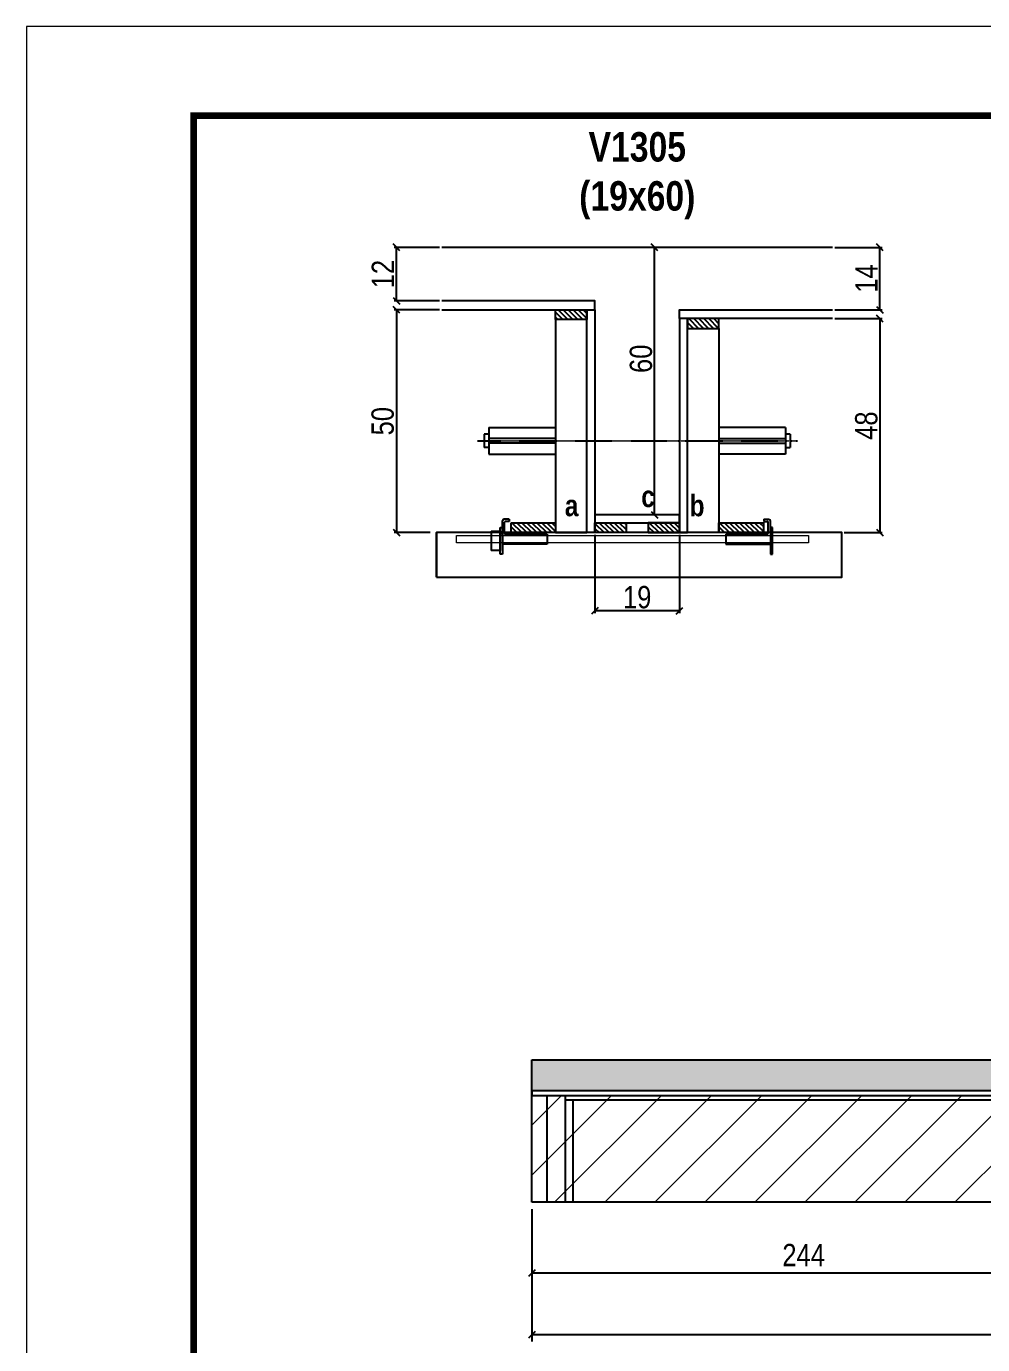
# Model space of a CAD drawing. Extents: x 3309 to 10384, y -2522 to 14608.
# Drawn here: x 8078 to 8507, y 11719 to 12311 of the extents above; entities that cross this region are included whole.
import ezdxf

# ---------------------------------------------------------------- set-up
doc = ezdxf.new("R2010")
doc.units = 0
doc.linetypes.add('DASHED', pattern=[0.75, 0.5, -0.25])
doc.linetypes.add('HIDDEN', pattern=[0.375, 0.25, -0.125])
for name, color, linetype in [('barrote', 251, 'Continuous'), ('COTA', 241, 'Continuous'), ('detalhes', 4, 'Continuous'), ('NOMENCLATURA', 7, 'Continuous'), ('Painéis', 200, 'Continuous'), ('presilha', 1, 'Continuous'), ('SARR_2.2x10', 60, 'Continuous'), ('SARR_2.2x7', 40, 'Continuous'), ('SARR_3.5x7', 81, 'Continuous'), ('TENSOR', 3, 'Continuous')]:
    doc.layers.add(name, color=color, linetype=linetype)
for name, color, linetype, lineweight in [('CONCRETO', 251, 'Continuous', 25), ('Folhas', 255, 'Continuous', 9), ('Hachura', 251, 'Continuous', 9), ('SARRAFO DE PRESSAO', 251, 'DASHED', 9), ('SCO-___-LAJ', 2, 'Continuous', 0)]:
    doc.layers.add(name, color=color, linetype=linetype, lineweight=lineweight)
doc.styles.add('COTA TECNICA', font='techl___.ttf', dxfattribs={"height": 10})
doc.styles.add('COTA TECNICA 2X', font='techl___.ttf', dxfattribs={"height": 10})
doc.styles.add('TECNICA', font='techb___.ttf', dxfattribs={"height": 10})
doc.dimstyles.new('PAINEL', dxfattribs={"dimtxt": 10, "dimasz": 3, "dimexe": 3, "dimexo": 3, "dimgap": 3, "dimtad": 1, "dimdec": 1, "dimzin": 12, "dimdsep": 46, "dimtxsty": 'COTA TECNICA', "dimblk1": 'OBLIQUE', "dimblk2": 'OBLIQUE', "dimsah": 1, "dimcen": 0.9, "dimclrd": 4, "dimclre": 4, "dimclrt": 240, "dimadec": 1, "dimazin": 3, "dimtfac": 1, "dimtdec": 1, "dimtmove": 0, "dimatfit": 3, "dimfxl": 1, "dimtolj": 1, "dimtzin": 12, "dimarcsym": 0})
doc.dimstyles.new('SECAO', dxfattribs={"dimscale": 0.333333, "dimtxt": 5, "dimasz": 9, "dimexe": 3, "dimexo": 3, "dimgap": 3, "dimtad": 1, "dimdec": 1, "dimlfac": 0.5, "dimzin": 12, "dimdsep": 46, "dimtxsty": 'COTA TECNICA 2X', "dimblk1": 'OBLIQUE', "dimblk2": 'OBLIQUE', "dimsah": 1, "dimcen": 0.9, "dimclrd": 4, "dimclre": 4, "dimclrt": 240, "dimadec": 1, "dimazin": 3, "dimtfac": 1, "dimtdec": 1, "dimtmove": 0, "dimatfit": 3, "dimfxl": 1, "dimtolj": 1, "dimtzin": 12, "dimarcsym": 0})
pattern_1 = [(135, (41568.4522, -111428.6013), (-1.122532015, -1.122532015), [])]

# ---------------------------------------------------------------- blocks, each defined once
blk = doc.blocks.new('9999999999')
at = {"layer": 'Folhas'}
blk.add_lwpolyline([(98138.98, 34190.21), (99623.98, 34190.21), (99623.98, 35240.21), (98138.98, 35240.21)], close=True, dxfattribs=at)
at = {"layer": 'Folhas', "color": 30, "const_width": 3}
blk.add_lwpolyline([(98213.98, 34230.21), (99583.98, 34230.21), (99583.98, 35200.21), (98213.98, 35200.21)], close=True, dxfattribs=at)
blk = doc.blocks.new('_Oblique')
at = {"color": 0, "linetype": 'ByBlock', "lineweight": -2}
blk.add_line((-0.5, -0.5), (0.5, 0.5), dxfattribs=at)
blk = doc.blocks.new('*D243')
at = {"layer": 'COTA', "color": 4, "lineweight": -2, "transparency": 16777216}
for p, q in [((8332.91, 12082.57), (8332.91, 12047.48)), ((8370.91, 12082.57), (8370.91, 12047.48)), ((8370.91, 12048.48), (8332.91, 12048.48))]:
    blk.add_line(p, q, dxfattribs=at)
at = {"layer": 'Defpoints', "color": 0, "transparency": 16777216}
for p in [(8332.91, 12083.57), (8370.91, 12083.57), (8332.91, 12048.48)]:
    blk.add_point(p, dxfattribs=at)
at = {"layer": 'COTA', "color": 4, "lineweight": -2, "transparency": 16777216, "xscale": 3, "yscale": 3, "zscale": 3, "rotation": 180}
blk.add_blockref('_Oblique', (8332.91, 12048.48), dxfattribs=at)
at = {"layer": 'COTA', "color": 4, "lineweight": -2, "transparency": 16777216, "xscale": 3, "yscale": 3, "zscale": 3}
blk.add_blockref('_Oblique', (8370.91, 12048.48), dxfattribs=at)
at = {"layer": 'COTA', "color": 240, "transparency": 16777216, "insert": (8351.91, 12054.56), "char_height": 10, "attachment_point": 5, "style": 'COTA TECNICA 2X'}
blk.add_mtext('\\A1;19', dxfattribs=at)
blk = doc.blocks.new('PRESILHA METÁLICA 1')
at = {"layer": 'presilha'}
for p, q in [((7.5, 10.64), (7.5, 19.86)), ((12, 21), (8.64, 21)), ((9, 11.57), (9, 18.93)), ((12, 19.5), (9.57, 19.5)), ((12, 21), (12, 19.5)), ((0, 13), (6, 13)), ((0, 13), (0, 0)), ((6, 15.5), (7.5, 15.5)), ((6, -2.5), (6, 15.5)), ((6, 13), (6, 0)), ((7.5, 15.5), (7.5, -2.5)), ((37.5, 11), (9.57, 11)), ((37.5, 11), (37.5, 4.1)), ((6, 0), (0, 0)), ((37.5, 4.1), (7.5, 4.1)), ((7.5, -2.5), (6, -2.5))]:
    blk.add_line(p, q, dxfattribs=at)
for centre, radius, start, end in [((8.64, 19.86), 1.14, 90, 180), ((9.57, 18.93), 0.57, 90, 180), ((9.57, 11.57), 0.57, 180, 270)]:
    blk.add_arc(centre, radius, start, end, dxfattribs=at)
blk = doc.blocks.new('PRESILHA METÁLICA 2')
at = {"layer": 'presilha'}
for p, q in [((-5.25, 23.5), (-5.25, 22)), ((-5.25, 23.5), (-1.89, 23.5)), ((-5.25, 22), (-2.82, 22)), ((-2.25, 14.07), (-2.25, 21.43)), ((-0.75, 14.64), (-0.75, 22.36)), ((0.75, 18), (-0.75, 18)), ((-0.75, 18), (-0.75, 0)), ((0.75, 0), (0.75, 18)), ((-30.75, 13.5), (-30.75, 6.6)), ((-30.75, 13.5), (-2.82, 13.5)), ((-30.75, 6.6), (-0.75, 6.6)), ((-0.75, 0), (0.75, 0))]:
    blk.add_line(p, q, dxfattribs=at)
for centre, radius, start, end in [((-2.82, 21.43), 0.57, 0, 90), ((-1.89, 22.36), 1.14, 0, 90), ((-2.82, 14.07), 0.57, 270, 0)]:
    blk.add_arc(centre, radius, start, end, dxfattribs=at)
blk = doc.blocks.new('*D244')
at = {"layer": 'COTA', "color": 4, "lineweight": -2, "transparency": 16777216}
for p, q in [((8263.21, 12183.57), (8242.87, 12183.57)), ((8243.87, 12183.57), (8243.87, 12083.57)), ((8259.1, 12083.57), (8242.87, 12083.57))]:
    blk.add_line(p, q, dxfattribs=at)
at = {"layer": 'Defpoints', "color": 0, "transparency": 16777216}
for p in [(8264.21, 12183.57), (8243.87, 12083.57), (8260.1, 12083.57)]:
    blk.add_point(p, dxfattribs=at)
at = {"layer": 'COTA', "color": 4, "lineweight": -2, "transparency": 16777216, "xscale": 3, "yscale": 3, "zscale": 3}
for p, rotation in [((8243.87, 12183.57), 90), ((8243.87, 12083.57), 270)]:
    blk.add_blockref('_Oblique', p, dxfattribs=dict(at, rotation=rotation))
at = {"layer": 'COTA', "color": 240, "transparency": 16777216, "insert": (8237.76, 12133.57), "char_height": 10, "attachment_point": 5, "rotation": 90, "style": 'COTA TECNICA 2X'}
blk.add_mtext('\\A1;50', dxfattribs=at)
blk = doc.blocks.new('*D245')
at = {"layer": 'COTA', "color": 4, "lineweight": -2, "transparency": 16777216}
for p, q in [((8440.61, 12179.57), (8461.83, 12179.57)), ((8460.83, 12179.57), (8460.83, 12083.57)), ((8444.73, 12083.57), (8461.83, 12083.57))]:
    blk.add_line(p, q, dxfattribs=at)
at = {"layer": 'Defpoints', "color": 0, "transparency": 16777216}
for p in [(8439.61, 12179.57), (8443.73, 12083.57), (8460.83, 12083.57)]:
    blk.add_point(p, dxfattribs=at)
at = {"layer": 'COTA', "color": 4, "lineweight": -2, "transparency": 16777216, "xscale": 3, "yscale": 3, "zscale": 3}
for p, rotation in [((8460.83, 12179.57), 90), ((8460.83, 12083.57), 270)]:
    blk.add_blockref('_Oblique', p, dxfattribs=dict(at, rotation=rotation))
at = {"layer": 'COTA', "color": 240, "transparency": 16777216, "insert": (8454.74, 12131.57), "char_height": 10, "attachment_point": 5, "rotation": 90, "style": 'COTA TECNICA 2X'}
blk.add_mtext('\\A1;48', dxfattribs=at)
blk = doc.blocks.new('*D246')
at = {"layer": 'COTA', "color": 4, "lineweight": -2, "transparency": 16777216}
for p, q in [((8369.91, 12211.57), (8358.74, 12211.57)), ((8359.74, 12091.57), (8359.74, 12211.57)), ((8369.91, 12091.57), (8358.74, 12091.57))]:
    blk.add_line(p, q, dxfattribs=at)
at = {"layer": 'Defpoints', "color": 0, "transparency": 16777216}
for p in [(8359.74, 12211.57), (8370.91, 12211.57), (8370.91, 12091.57)]:
    blk.add_point(p, dxfattribs=at)
at = {"layer": 'COTA', "color": 4, "lineweight": -2, "transparency": 16777216, "xscale": 3, "yscale": 3, "zscale": 3}
for p, rotation in [((8359.74, 12211.57), 90), ((8359.74, 12091.57), 270)]:
    blk.add_blockref('_Oblique', p, dxfattribs=dict(at, rotation=rotation))
at = {"layer": 'COTA', "color": 240, "transparency": 16777216, "insert": (8353.64, 12161.57), "char_height": 10, "attachment_point": 5, "rotation": 90, "style": 'COTA TECNICA 2X'}
blk.add_mtext('\\A1;60', dxfattribs=at)
blk = doc.blocks.new('*D247')
at = {"layer": 'COTA', "color": 4, "lineweight": -2, "transparency": 16777216}
for p, q in [((8440.61, 12211.57), (8461.83, 12211.57)), ((8460.83, 12183.57), (8460.83, 12211.57)), ((8440.61, 12183.57), (8461.83, 12183.57))]:
    blk.add_line(p, q, dxfattribs=at)
at = {"layer": 'Defpoints', "color": 0, "transparency": 16777216}
for p in [(8439.61, 12211.57), (8460.83, 12211.57), (8439.61, 12183.57)]:
    blk.add_point(p, dxfattribs=at)
at = {"layer": 'COTA', "color": 4, "lineweight": -2, "transparency": 16777216, "xscale": 3, "yscale": 3, "zscale": 3}
for p, rotation in [((8460.83, 12211.57), 90), ((8460.83, 12183.57), 270)]:
    blk.add_blockref('_Oblique', p, dxfattribs=dict(at, rotation=rotation))
at = {"layer": 'COTA', "color": 240, "transparency": 16777216, "insert": (8454.76, 12197.57), "char_height": 10, "attachment_point": 5, "rotation": 90, "style": 'COTA TECNICA 2X'}
blk.add_mtext('\\A1;14', dxfattribs=at)
blk = doc.blocks.new('*D260')
at = {"layer": 'COTA', "color": 4, "lineweight": -2, "transparency": 16777216}
for p, q in [((8263.21, 12211.57), (8242.87, 12211.57)), ((8243.87, 12187.57), (8243.87, 12211.57)), ((8263.21, 12187.57), (8242.87, 12187.57))]:
    blk.add_line(p, q, dxfattribs=at)
at = {"layer": 'Defpoints', "color": 0, "transparency": 16777216}
for p in [(8243.87, 12211.57), (8264.21, 12211.57), (8264.21, 12187.57)]:
    blk.add_point(p, dxfattribs=at)
at = {"layer": 'COTA', "color": 4, "lineweight": -2, "transparency": 16777216, "xscale": 3, "yscale": 3, "zscale": 3}
for p, rotation in [((8243.87, 12211.57), 90), ((8243.87, 12187.57), 270)]:
    blk.add_blockref('_Oblique', p, dxfattribs=dict(at, rotation=rotation))
at = {"layer": 'COTA', "color": 240, "transparency": 16777216, "insert": (8237.81, 12199.57), "char_height": 10, "attachment_point": 5, "rotation": 90, "style": 'COTA TECNICA 2X'}
blk.add_mtext('\\A1;12', dxfattribs=at)
blk = doc.blocks.new('*D255')
at = {"layer": 'COTA', "color": 4, "linetype": 'ByBlock', "lineweight": -2, "transparency": 16777216}
for p, q in [((8304.58, 11780.11), (8304.58, 11748.39)), ((8548.58, 11780.11), (8548.58, 11748.39)), ((8548.58, 11751.39), (8304.58, 11751.39))]:
    blk.add_line(p, q, dxfattribs=at)
at = {"layer": 'Defpoints', "color": 0, "linetype": 'ByBlock', "transparency": 16777216}
for p in [(8304.58, 11783.11), (8548.58, 11783.11), (8304.58, 11751.39)]:
    blk.add_point(p, dxfattribs=at)
at = {"layer": 'COTA', "color": 4, "linetype": 'ByBlock', "lineweight": -2, "transparency": 16777216, "xscale": 3, "yscale": 3, "zscale": 3, "rotation": 180}
blk.add_blockref('_Oblique', (8304.58, 11751.39), dxfattribs=at)
at = {"layer": 'COTA', "color": 4, "linetype": 'ByBlock', "lineweight": -2, "transparency": 16777216, "xscale": 3, "yscale": 3, "zscale": 3}
blk.add_blockref('_Oblique', (8548.58, 11751.39), dxfattribs=at)
at = {"layer": 'COTA', "color": 240, "linetype": 'ByBlock', "transparency": 16777216, "insert": (8426.58, 11759.46), "char_height": 10, "attachment_point": 5, "style": 'COTA TECNICA'}
blk.add_mtext('\\A1;244', dxfattribs=at)
blk = doc.blocks.new('*D265')
at = {"layer": 'COTA', "color": 4, "linetype": 'ByBlock', "lineweight": -2, "transparency": 16777216}
for p, q in [((8304.58, 11780.11), (8304.58, 11720.68)), ((9224.08, 11770.11), (9224.08, 11720.68)), ((9224.08, 11723.68), (8304.58, 11723.68))]:
    blk.add_line(p, q, dxfattribs=at)
at = {"layer": 'Defpoints', "color": 0, "linetype": 'ByBlock', "transparency": 16777216}
for p in [(8304.58, 11783.11), (9224.08, 11773.11), (8304.58, 11723.68)]:
    blk.add_point(p, dxfattribs=at)
at = {"layer": 'COTA', "color": 4, "linetype": 'ByBlock', "lineweight": -2, "transparency": 16777216, "xscale": 3, "yscale": 3, "zscale": 3, "rotation": 180}
blk.add_blockref('_Oblique', (8304.58, 11723.68), dxfattribs=at)
at = {"layer": 'COTA', "color": 4, "linetype": 'ByBlock', "lineweight": -2, "transparency": 16777216, "xscale": 3, "yscale": 3, "zscale": 3}
blk.add_blockref('_Oblique', (9224.08, 11723.68), dxfattribs=at)
at = {"layer": 'COTA', "color": 240, "linetype": 'ByBlock', "transparency": 16777216, "insert": (8764.33, 11731.82), "char_height": 10, "attachment_point": 5, "style": 'COTA TECNICA'}
blk.add_mtext('\\A1;919.5', dxfattribs=at)

msp = doc.modelspace()

# ---------------------------------------------------------------- hatches: boundary and pattern name
at = {"layer": 'COTA'}
h = msp.add_hatch(dxfattribs=at)
h.set_pattern_fill('AR-CONC', color=256, scale=0.03)
h.set_pattern_definition([(50, (1377.8407, -1428.892), (5.4655401, -0.4781726), [0.5715, -6.2865]), (355, (1377.8407, -1428.892), (-1.0573026, 5.7317054), [0.4572, -5.0292175]), (100.451445, (1378.296, -1428.932), (4.4082374, 5.2535326), [0.4857003, -5.3427073]), (46.1842, (1377.841, -1427.368), (8.1323712, -1.2612698), [0.85725, -9.42975]), (96.63556, (1378.518, -1427.473), (7.122124, 7.4227837), [0.7285507, -8.0140682]), (351.18415, (1377.841, -1427.368), (7.122124, 7.4227837), [0.685799, -7.543792]), (21, (1378.6027, -1427.749), (4.5484317, -3.067956), [0.5715, -6.2865]), (326, (1378.6027, -1427.749), (1.8540609, 5.525639), [0.4572, -5.0292]), (71.451445, (1378.9817, -1428.0046), (6.4024926, 2.457683), [0.4857003, -5.3426981]), (37.5, (1377.8407, -1428.8919), (0.0926581, 2.53665117), [0, -4.96824, 0, -5.1054, 0, -5.04825]), (7.5, (1377.8407, -1428.892), (2.00458988, 3.00541724), [0, -2.91084, 0, -4.85394, 0, -1.92405]), (327.5, (1376.1414, -1428.892), (4.06771786, -0.17186232), [0, -1.905, 0, -5.9436, 0, -7.8867]), (317.5, (1375.3794, -1428.892), (4.44387544, 0.7627947), [0, -2.4765, 0, -3.94716, 0, -5.6007])])
h.paths.add_polyline_path([(8304.58, 11847.11), (8304.58, 11833.11), (9224.08, 11833.11), (9224.08, 11847.11)])
at = {"layer": 'Hachura'}
h = msp.add_hatch(dxfattribs=at)
h.set_pattern_fill('ANSI31', color=256, scale=5)
h.set_pattern_definition([(45, (101.414, 0), (-11.22532, 11.22532), [])])
h.paths.add_polyline_path([(8762.21, 12208.55), (8531.21, 12208.55), (8531.21, 12160.55), (8762.21, 12160.55)])
h.paths.add_polyline_path([(9006.21, 12208.55), (8762.21, 12208.55), (8762.21, 12160.55), (9006.21, 12160.55)])
h.paths.add_polyline_path([(9172.21, 12208.55), (9006.21, 12208.55), (9006.21, 12160.55), (9172.21, 12160.55)])
h.paths.add_polyline_path([(9192.21, 12023.75), (9019.21, 12023.75), (9019.21, 11973.75), (9192.21, 11973.75)])
h.paths.add_polyline_path([(9019.21, 12023.75), (8775.21, 12023.75), (8775.21, 11973.75), (9019.21, 11973.75)])
h.paths.add_polyline_path([(8775.21, 12023.75), (8531.21, 12023.75), (8531.21, 11973.75), (8775.21, 11973.75)])
h.paths.add_polyline_path([(8548.58, 11831.11), (8304.58, 11831.11), (8304.58, 11783.11), (8548.58, 11783.11)])
h.paths.add_polyline_path([(8792.58, 11831.11), (8548.58, 11831.11), (8548.58, 11783.11), (8792.58, 11783.11)])
h.paths.add_polyline_path([(9036.58, 11831.11), (8792.58, 11831.11), (8792.58, 11783.11), (9036.58, 11783.11)])
h.paths.add_polyline_path([(8616.58, 11627.89), (8443.58, 11627.89), (8443.58, 11579.89), (8616.58, 11579.89)])
h.paths.add_polyline_path([(8860.58, 11627.89), (8616.58, 11627.89), (8616.58, 11579.89), (8860.58, 11579.89)])
h.paths.add_polyline_path([(9104.58, 11627.89), (8860.58, 11627.89), (8860.58, 11579.89), (9104.58, 11579.89)])
h.paths.add_polyline_path([(9299.58, 11629.89), (9104.58, 11629.89), (9104.58, 11579.89), (9299.58, 11579.89)])
at = {"layer": 'SARR_2.2x10'}
h = msp.add_hatch(dxfattribs=at)
h.set_pattern_fill('ANSI31', color=256, scale=0.5, angle=90)
h.set_pattern_definition([(135, (41488.8522, -111428.6013), (-1.122532015, -1.122532015), [])])
h.paths.add_polyline_path([(8295.31, 12087.97), (8295.31, 12083.57), (8315.31, 12083.57), (8315.31, 12087.97)])
h = msp.add_hatch(dxfattribs=at)
h.set_pattern_fill('ANSI31', color=256, scale=0.5, angle=90)
h.set_pattern_definition([(135, (41582.0522, -111428.6013), (-1.122532015, -1.122532015), [])])
h.paths.add_polyline_path([(8388.51, 12087.97), (8388.51, 12083.57), (8408.51, 12083.57), (8408.51, 12087.97)])
at = {"layer": 'SARR_2.2x7'}
h = msp.add_hatch(dxfattribs=at)
h.set_pattern_fill('ANSI31', color=256, scale=0.5, angle=90)
h.set_pattern_definition([(135, (41502.8522, -111333.0013), (-1.122532015, -1.122532015), [])])
h.paths.add_polyline_path([(8329.31, 12183.57), (8329.31, 12179.17), (8315.31, 12179.17), (8315.31, 12183.57)])
h = msp.add_hatch(dxfattribs=at)
h.set_pattern_fill('ANSI31', color=256, scale=0.5, angle=90)
h.set_pattern_definition([(135, (41482.8522, -111337.0013), (-1.122532015, -1.122532015), [])])
h.paths.add_polyline_path([(8374.51, 12179.57), (8374.51, 12175.17), (8388.51, 12175.17), (8388.51, 12179.57)])
h = msp.add_hatch(dxfattribs=at)
h.set_pattern_fill('ANSI31', color=256, scale=0.5, angle=90)
h.set_pattern_definition(pattern_1)
h.paths.add_polyline_path([(8346.91, 12083.57), (8346.91, 12087.97), (8332.91, 12087.97), (8332.91, 12083.57)])
h = msp.add_hatch(dxfattribs=at)
h.set_pattern_fill('ANSI31', color=256, scale=0.5, angle=90)
h.set_pattern_definition(pattern_1)
h.paths.add_polyline_path([(8356.91, 12087.97), (8356.91, 12083.57), (8370.91, 12083.57), (8370.91, 12087.97)])

# ---------------------------------------------------------------- linework, layer by layer
at = {"ltscale": 3}
for p, q in [((8285.31, 12130.74), (8285.31, 12118.74)), ((8285.31, 12130.74), (8315.31, 12130.74)), ((8418.51, 12130.74), (8388.51, 12130.74)), ((8418.51, 12130.74), (8418.51, 12118.74)), ((8283.31, 12127.74), (8283.31, 12121.74)), ((8285.31, 12127.74), (8283.31, 12127.74)), ((8315.31, 12125.74), (8285.31, 12125.74)), ((8388.51, 12125.74), (8418.51, 12125.74)), ((8420.51, 12127.74), (8418.51, 12127.74)), ((8420.51, 12127.74), (8420.51, 12121.74)), ((8285.31, 12121.74), (8283.31, 12121.74)), ((8315.31, 12123.74), (8285.31, 12123.74)), ((8285.31, 12118.74), (8315.31, 12118.74)), ((8388.51, 12123.74), (8418.51, 12123.74)), ((8418.51, 12118.74), (8388.51, 12118.74)), ((8418.51, 12121.74), (8420.51, 12121.74))]:
    msp.add_line(p, q, dxfattribs=at)
at = {"layer": 'barrote'}
msp.add_lwpolyline([(8261.86, 12063.57), (8443.77, 12063.57), (8443.77, 12083.57), (8261.86, 12083.57)], close=True, dxfattribs=at)
at = {"layer": 'CONCRETO', "linetype": 'Continuous'}
msp.add_line((8439.61, 12211.57), (8264.21, 12211.57), dxfattribs=at)
at = {"layer": 'COTA'}
for p, q in [((8304.58, 11833.11, 0), (8304.58, 11847.11, 0)), ((8304.58, 11847.11, 0), (9224.08, 11847.11, 0))]:
    msp.add_line(p, q, dxfattribs=at)
at = {"layer": 'detalhes', "color": 250}
msp.add_line((8261.86, 12063.57), (8261.86, 12083.57), dxfattribs=at)
at = {"layer": 'Painéis', "linetype": 'ByBlock'}
for p, q in [((9224.08, 11833.11, 0), (8304.58, 11833.11, 0)), ((8304.58, 11783.11, 0), (8304.58, 11833.11, 0)), ((9079.58, 11783.11, 0), (8304.58, 11783.11, 0))]:
    msp.add_line(p, q, dxfattribs=at)
at = {"layer": 'Painéis', "linetype": 'Continuous', "elevation": 0}
for points in [[(8264.21, 12183.57), (8332.91, 12183.57), (8332.91, 12187.57), (8264.21, 12187.57)], [(8439.61, 12179.57), (8370.91, 12179.57), (8370.91, 12183.57), (8439.61, 12183.57)]]:
    msp.add_lwpolyline(points, dxfattribs=at)
at = {"layer": 'Painéis', "linetype": 'Continuous'}
for points in [[(8329.31, 12083.57), (8329.31, 12183.57), (8332.91, 12183.57), (8332.91, 12083.57)], [(8374.51, 12083.57), (8374.51, 12179.57), (8370.91, 12179.57), (8370.91, 12083.57)], [(8370.91, 12091.57), (8332.91, 12091.57), (8332.91, 12087.97), (8370.91, 12087.97)]]:
    msp.add_lwpolyline(points, close=True, dxfattribs=at)
at = {"layer": 'Painéis', "linetype": 'ByBlock', "elevation": 0}
msp.add_lwpolyline([(8304.58, 11831.11), (9036.58, 11831.11), (9036.58, 11833.11), (8304.58, 11833.11)], close=True, dxfattribs=at)
at = {"layer": 'SARR_2.2x10'}
for points in [[(8295.31, 12087.97), (8315.31, 12087.97), (8315.31, 12083.57), (8295.31, 12083.57)], [(8388.51, 12087.97), (8408.51, 12087.97), (8408.51, 12083.57), (8388.51, 12083.57)]]:
    msp.add_lwpolyline(points, close=True, dxfattribs=at)
at = {"layer": 'SARR_2.2x7', "linetype": 'Continuous'}
for p, q in [((8311.58, 11783.11, 0), (8311.58, 11831.11, 0)), ((8548.58, 11828.91, 0), (8319.58, 11828.91, 0))]:
    msp.add_line(p, q, dxfattribs=at)
at = {"layer": 'SARR_2.2x7', "elevation": 0}
for points in [[(8315.31, 12183.57), (8329.31, 12183.57), (8329.31, 12179.17), (8315.31, 12179.17)], [(8388.51, 12179.57), (8374.51, 12179.57), (8374.51, 12175.17), (8388.51, 12175.17)]]:
    msp.add_lwpolyline(points, close=True, dxfattribs=at)
at = {"layer": 'SARR_2.2x7'}
for points in [[(8332.91, 12087.97), (8346.91, 12087.97), (8346.91, 12083.57), (8332.91, 12083.57)], [(8370.91, 12087.97), (8356.91, 12087.97), (8356.91, 12083.57), (8370.91, 12083.57)]]:
    msp.add_lwpolyline(points, close=True, dxfattribs=at)
at = {"layer": 'SARR_3.5x7'}
for p, q in [((8319.58, 11831.11, 0), (8319.58, 11783.11, 0)), ((8323.08, 11828.91, 0), (8323.08, 11783.11, 0))]:
    msp.add_line(p, q, dxfattribs=at)
for points in [[(8329.31, 12179.17), (8315.31, 12179.17), (8315.31, 12083.57), (8329.31, 12083.57)], [(8374.51, 12175.17), (8388.51, 12175.17), (8388.51, 12083.57), (8374.51, 12083.57)]]:
    msp.add_lwpolyline(points, close=True, dxfattribs=at)
at = {"layer": 'SCO-___-LAJ', "color": 1}
msp.add_lwpolyline([(8270.86, 12082.23), (8428.7, 12082.23), (8428.7, 12079.04), (8270.86, 12079.04)], close=True, dxfattribs=at)
at = {"layer": 'TENSOR', "linetype": 'HIDDEN', "ltscale": 0.5}
msp.add_line((8280.31, 12124.74), (8423.82, 12124.74), dxfattribs=at)

# ---------------------------------------------------------------- block references
at = {"layer": 'presilha', "xscale": 0.6666666666666666, "yscale": 0.6666666666666666, "zscale": 0.6666666666666666}
for name, p in [('PRESILHA METÁLICA 1', (8286.45, 12075.6)), ('PRESILHA METÁLICA 2', (8412.19, 12073.94))]:
    msp.add_blockref(name, p, dxfattribs=at)
at = {"layer": 'SARRAFO DE PRESSAO', "color": 6, "linetype": 'ByBlock'}
msp.add_blockref('9999999999', (-90061.11, -22929.5), dxfattribs=at)

# ---------------------------------------------------------------- texts
at = {"layer": 'detalhes', "style": 'TECNICA'}
for s, p in [('c', (8353.73, 12095.04)), ('b', (8375.41, 12090.92)), ('a', (8319.44, 12090.93))]:
    msp.add_text(s, height=9.6, dxfattribs=at).set_placement(p)
at = {"layer": 'NOMENCLATURA', "insert": (8351.95, 12263.26), "char_height": 13.2, "attachment_point": 2, "style": 'TECNICA'}
msp.add_mtext_dynamic_manual_height_columns('V1305\\P(19x60)', width=300.2766, gutter_width=1, heights=[0], dxfattribs=at)

# ---------------------------------------------------------------- dimensions: what is measured, and where the dimension line sits
at = {"layer": 'COTA'}
for base, p1, p2, picture, middle in [((8243.87, 12211.57), (8264.21, 12187.57), (8264.21, 12211.57), '*D260', (8237.81, 12199.57)), ((8460.83, 12211.57), (8439.61, 12183.57), (8439.61, 12211.57), '*D247', (8454.76, 12197.57)), ((8243.87, 12083.57, 0), (8264.21, 12183.57), (8260.1, 12083.57, 0), '*D244', (8237.76, 12133.57, 0)), ((8460.83, 12083.57, 0), (8439.61, 12179.57), (8443.73, 12083.57, 0), '*D245', (8454.74, 12131.57, 0))]:
    dim = msp.add_linear_dim(base=base, p1=p1, p2=p2, angle=90, dimstyle='SECAO', dxfattribs=at)
    dim.commit()
    dim.dimension.update_dxf_attribs({"geometry": picture, "text_midpoint": middle})
for base, p1, p2, angle, picture, middle in [((8359.74, 12211.57), (8370.91, 12091.57), (8370.91, 12211.57), 90, '*D246', (8359.74, 12161.57)), ((8332.91, 12048.48), (8370.91, 12083.57), (8332.91, 12083.57), 180, '*D243', (8351.91, 12048.48))]:
    dim = msp.add_linear_dim(base=base, p1=p1, p2=p2, angle=angle, dimstyle='SECAO', dxfattribs=at)
    dim.commit()
    dim.dimension.update_dxf_attribs({"geometry": picture, "text_midpoint": middle, "dimtype": 160})
at = {"layer": 'COTA', "linetype": 'ByBlock'}
dim = msp.add_linear_dim(base=(8304.58, 11751.39, 0), p1=(8548.58, 11783.11, 0), p2=(8304.58, 11783.11, 0), angle=180, dimstyle='PAINEL', override={"dimtmove": 1}, dxfattribs=at)
dim.commit()
dim.dimension.update_dxf_attribs({"geometry": '*D255', "text_midpoint": (8426.58, 11759.46, 0)})
dim = msp.add_linear_dim(base=(8304.58, 11723.68, 0), p1=(9224.08, 11773.11, 0), p2=(8304.58, 11783.11, 0), angle=180, dimstyle='PAINEL', dxfattribs=at)
dim.commit()
dim.dimension.update_dxf_attribs({"geometry": '*D265', "text_midpoint": (8764.33, 11731.82, 0)})

doc.saveas('drawing.dxf')
